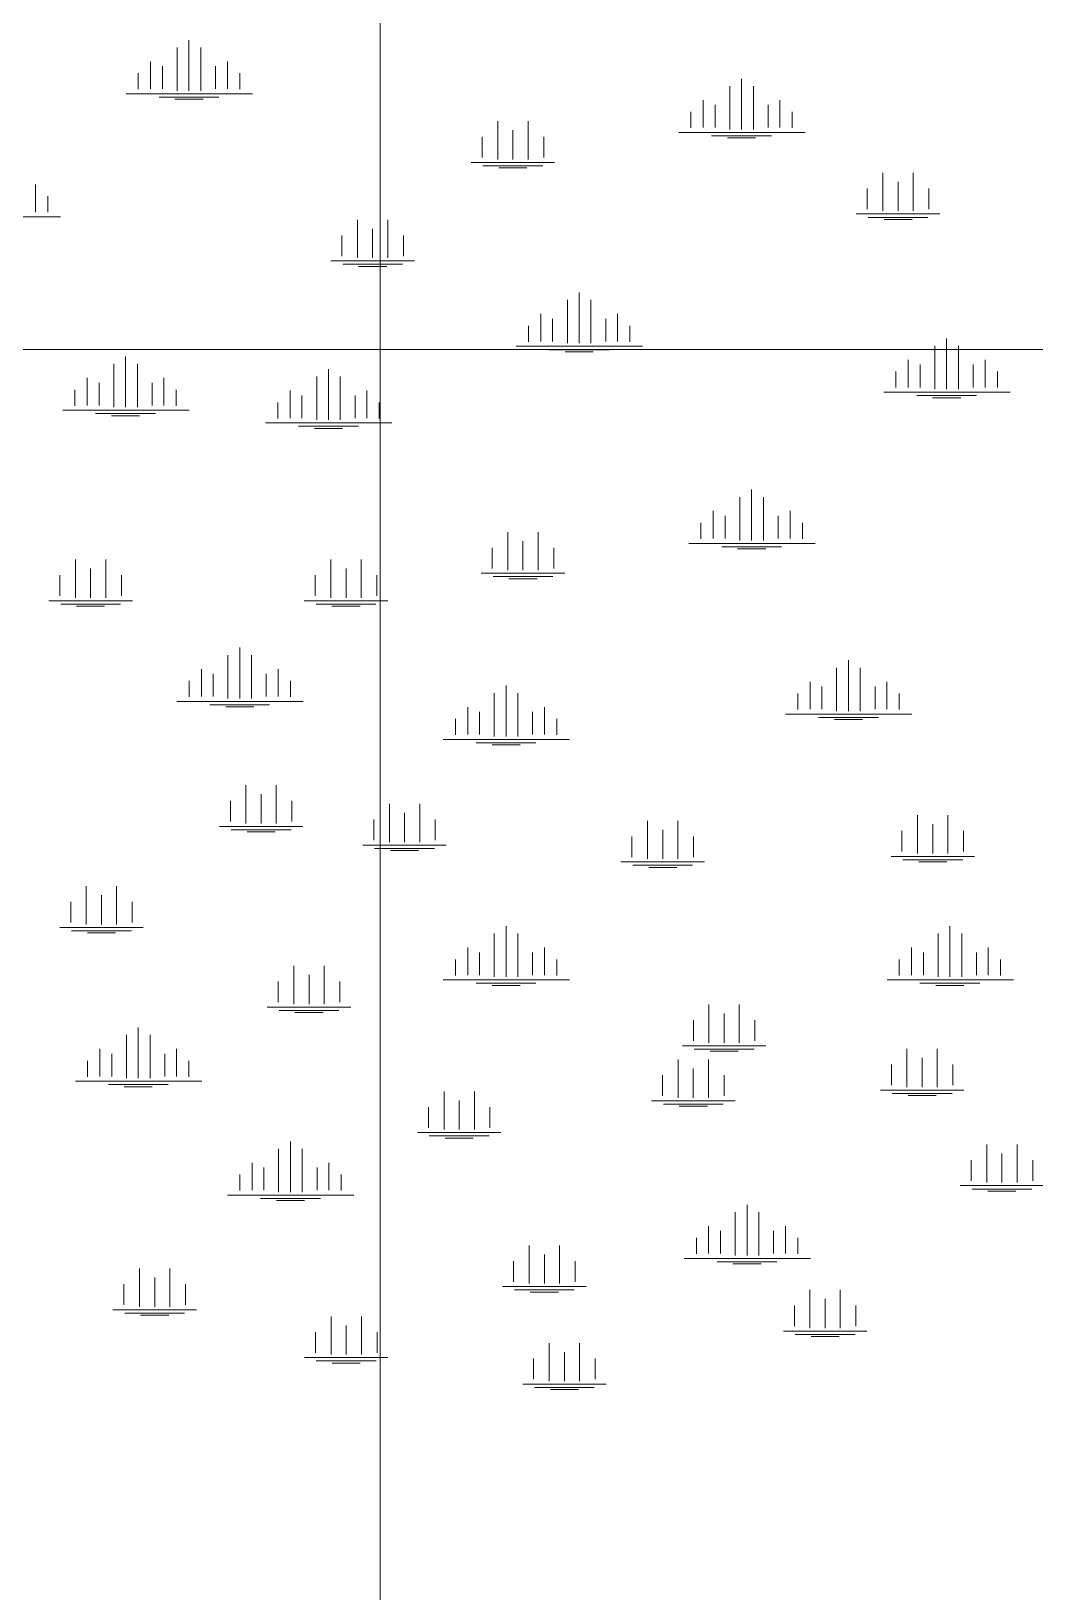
# Model space of a CAD drawing. Header units: metres. Extents: x 405809 to 420020, y 8257398 to 8272141.
# Drawn here: x 407793 to 408388, y 8259263 to 8260189 of the extents above; entities that cross this region are included whole.
import ezdxf

# ---------------------------------------------------------------- set-up
doc = ezdxf.new("R2010")
doc.units = ezdxf.units.M
doc.layers.add('BOFEDALES', color=112, linetype='Continuous', lineweight=5)
doc.layers.add('COORDENADAS', color=30, linetype='Continuous', lineweight=5)

msp = doc.modelspace()

# ---------------------------------------------------------------- linework, layer by layer
at = {"layer": 'BOFEDALES'}
for p, q in [((407886.65, 8260153.53), (407886.65, 8260183.66)), ((407879.65, 8260153.53), (407879.65, 8260179.25)), ((407886.65, 8260153.53), (407886.65, 8260179.25)), ((407893.65, 8260153.53), (407893.65, 8260179.25)), ((407856.59, 8260163.94), (407856.59, 8260154.44)), ((407863.9, 8260170.96), (407863.9, 8260154.61)), ((407870.9, 8260168.08), (407870.9, 8260154.61)), ((407902.41, 8260168.08), (407902.41, 8260154.61)), ((407909.41, 8260170.96), (407909.41, 8260154.61)), ((407916.72, 8260163.94), (407916.72, 8260154.44)), ((408207.49, 8260130.57), (408207.49, 8260156.29)), ((408214.49, 8260130.57), (408214.49, 8260160.7)), ((408214.49, 8260130.57), (408214.49, 8260156.29)), ((408221.49, 8260130.57), (408221.49, 8260156.29)), ((407849.34, 8260151.74), (407924.28, 8260151.74)), ((407868.9, 8260149.74), (407904.41, 8260149.74)), ((407878.33, 8260148.48), (407894.98, 8260148.48)), ((408191.74, 8260148), (408191.74, 8260131.65)), ((408198.74, 8260145.12), (408198.74, 8260131.65)), ((408230.24, 8260145.12), (408230.24, 8260131.65)), ((408237.24, 8260148), (408237.24, 8260131.65)), ((408069.82, 8260112.82), (408069.82, 8260135.44)), ((408087.82, 8260112.82), (408087.82, 8260135.44)), ((408184.42, 8260140.98), (408184.42, 8260131.48)), ((408244.56, 8260140.98), (408244.56, 8260131.48)), ((408060.57, 8260126.16), (408060.57, 8260113.91)), ((408078.82, 8260112.82), (408078.82, 8260130.11)), ((408097.08, 8260126.16), (408097.08, 8260113.91)), ((408177.18, 8260128.78), (408252.12, 8260128.78)), ((408196.73, 8260126.78), (408232.25, 8260126.78)), ((408206.16, 8260125.52), (408222.82, 8260125.52)), ((408054.07, 8260111.04), (408103.58, 8260111.04)), ((408061.07, 8260109.04), (408096.58, 8260109.04)), ((408070.49, 8260107.78), (408087.15, 8260107.78)), ((407795.54, 8260097.93), (407795.54, 8260081.59)), ((408298.31, 8260082.22), (408298.31, 8260104.83)), ((408307.31, 8260082.22), (408307.31, 8260099.5)), ((408316.31, 8260082.22), (408316.31, 8260104.83)), ((407802.85, 8260090.91), (407802.85, 8260081.41)), ((408289.06, 8260095.55), (408289.06, 8260083.3)), ((408325.57, 8260095.55), (408325.57, 8260083.3)), ((407735.48, 8260078.72), (407810.42, 8260078.72)), ((408282.56, 8260080.43), (408332.07, 8260080.43)), ((408289.56, 8260078.43), (408325.07, 8260078.43)), ((407986.6, 8260054.41), (407986.6, 8260077.02)), ((407995.6, 8260054.41), (407995.6, 8260071.69)), ((408004.6, 8260054.41), (408004.6, 8260077.02)), ((408298.99, 8260077.17), (408315.64, 8260077.17)), ((407977.35, 8260067.74), (407977.35, 8260055.49)), ((408013.86, 8260067.74), (408013.86, 8260055.49)), ((407970.85, 8260052.62), (408020.36, 8260052.62)), ((407977.85, 8260050.62), (408013.36, 8260050.62)), ((407987.27, 8260049.36), (408003.93, 8260049.36)), ((408118.14, 8260003.68), (408118.14, 8260033.82)), ((408111.14, 8260003.68), (408111.14, 8260029.41)), ((408118.14, 8260003.68), (408118.14, 8260029.41)), ((408125.14, 8260003.68), (408125.14, 8260029.41)), ((408088.08, 8260014.09), (408088.08, 8260004.59)), ((408095.39, 8260021.11), (408095.39, 8260004.77)), ((408102.39, 8260018.24), (408102.39, 8260004.77)), ((408133.9, 8260018.24), (408133.9, 8260004.77)), ((408140.9, 8260021.11), (408140.9, 8260004.77)), ((408148.21, 8260014.09), (408148.21, 8260004.59)), ((408336.16, 8259976.47), (408336.16, 8260006.61)), ((407849.03, 8259965.73), (407849.03, 8259995.86)), ((408080.83, 8260001.9), (408155.77, 8260001.9)), ((408100.39, 8259999.9), (408135.9, 8259999.9)), ((408109.81, 8259998.64), (408126.47, 8259998.64)), ((408329.16, 8259976.47), (408329.16, 8260002.2)), ((408336.16, 8259976.47), (408336.16, 8260002.2)), ((408343.16, 8259976.47), (408343.16, 8260002.2)), ((407842.03, 8259965.73), (407842.03, 8259991.45)), ((407849.03, 8259965.73), (407849.03, 8259991.45)), ((407856.03, 8259965.73), (407856.03, 8259991.45)), ((407969.42, 8259958.22), (407969.42, 8259988.35)), ((408306.1, 8259986.88), (408306.1, 8259977.38)), ((408313.41, 8259993.9), (408313.41, 8259977.56)), ((408320.41, 8259991.03), (408320.41, 8259977.56)), ((408351.92, 8259991.03), (408351.92, 8259977.56)), ((408358.92, 8259993.9), (408358.92, 8259977.56)), ((408366.23, 8259986.88), (408366.23, 8259977.38)), ((407826.28, 8259983.16), (407826.28, 8259966.81)), ((407833.28, 8259980.28), (407833.28, 8259966.81)), ((407864.79, 8259980.28), (407864.79, 8259966.81)), ((407871.79, 8259983.16), (407871.79, 8259966.81)), ((407962.42, 8259958.22), (407962.42, 8259983.94)), ((407969.42, 8259958.22), (407969.42, 8259983.94)), ((407976.42, 8259958.22), (407976.42, 8259983.94)), ((407818.97, 8259976.14), (407818.97, 8259966.64)), ((407879.1, 8259976.14), (407879.1, 8259966.64)), ((407939.35, 8259968.63), (407939.35, 8259959.13)), ((407946.66, 8259975.64), (407946.66, 8259959.3)), ((407953.66, 8259972.77), (407953.66, 8259959.3)), ((407985.17, 8259972.77), (407985.17, 8259959.3)), ((407992.17, 8259975.64), (407992.17, 8259959.3)), ((407999.48, 8259968.63), (407999.48, 8259959.13)), ((408298.85, 8259974.69), (408373.79, 8259974.69)), ((408318.41, 8259972.69), (408353.92, 8259972.69)), ((408327.83, 8259971.43), (408344.49, 8259971.43)), ((407811.72, 8259963.95), (407886.66, 8259963.95)), ((407831.28, 8259961.95), (407866.79, 8259961.95)), ((407840.71, 8259960.69), (407857.36, 8259960.69)), ((407932.11, 8259956.43), (408007.05, 8259956.43)), ((407951.66, 8259954.43), (407987.17, 8259954.43)), ((407961.09, 8259953.17), (407977.75, 8259953.17)), ((408213.47, 8259886.75), (408213.47, 8259912.48)), ((408220.47, 8259886.75), (408220.47, 8259916.89)), ((408220.47, 8259886.75), (408220.47, 8259912.48)), ((408227.47, 8259886.75), (408227.47, 8259912.48)), ((408197.72, 8259904.18), (408197.72, 8259887.84)), ((408243.23, 8259904.18), (408243.23, 8259887.84)), ((408190.4, 8259897.16), (408190.4, 8259887.66)), ((408204.72, 8259901.3), (408204.72, 8259887.84)), ((408236.23, 8259901.3), (408236.23, 8259887.84)), ((408250.54, 8259897.16), (408250.54, 8259887.66)), ((408075.8, 8259869.01), (408075.8, 8259891.63)), ((408084.8, 8259869.01), (408084.8, 8259886.29)), ((408093.8, 8259869.01), (408093.8, 8259891.63)), ((408183.16, 8259884.97), (408258.1, 8259884.97)), ((407819.29, 8259852.69), (407819.29, 8259875.31)), ((407837.29, 8259852.69), (407837.29, 8259875.31)), ((407970.82, 8259852.69), (407970.82, 8259875.31)), ((407988.82, 8259852.69), (407988.82, 8259875.31)), ((408066.55, 8259882.35), (408066.55, 8259870.1)), ((408103.06, 8259882.35), (408103.06, 8259870.1)), ((408202.72, 8259882.97), (408238.23, 8259882.97)), ((408212.14, 8259881.71), (408228.8, 8259881.71)), ((407810.03, 8259866.03), (407810.03, 8259853.78)), ((407828.29, 8259852.69), (407828.29, 8259869.97)), ((407846.54, 8259866.03), (407846.54, 8259853.78)), ((407961.56, 8259866.03), (407961.56, 8259853.78)), ((407979.82, 8259852.69), (407979.82, 8259869.97)), ((407998.07, 8259866.03), (407998.07, 8259853.78)), ((408060.05, 8259867.23), (408109.56, 8259867.23)), ((408067.05, 8259865.23), (408102.56, 8259865.23)), ((408076.47, 8259863.97), (408093.13, 8259863.97)), ((407803.53, 8259850.91), (407853.04, 8259850.91)), ((407810.53, 8259848.91), (407846.04, 8259848.91)), ((407819.96, 8259847.65), (407836.62, 8259847.65)), ((407955.06, 8259850.91), (408004.57, 8259850.91)), ((407962.06, 8259848.91), (407997.57, 8259848.91)), ((407971.49, 8259847.65), (407988.14, 8259847.65)), ((407916.75, 8259792.95), (407916.75, 8259823.09)), ((407894, 8259810.38), (407894, 8259794.04)), ((407909.75, 8259792.95), (407909.75, 8259818.68)), ((407916.75, 8259792.95), (407916.75, 8259818.68)), ((407923.75, 8259792.95), (407923.75, 8259818.68)), ((407939.51, 8259810.38), (407939.51, 8259794.04)), ((408270.9, 8259785.44), (408270.9, 8259811.17)), ((408277.9, 8259785.44), (408277.9, 8259815.58)), ((408277.9, 8259785.44), (408277.9, 8259811.17)), ((408284.9, 8259785.44), (408284.9, 8259811.17)), ((407886.69, 8259803.36), (407886.69, 8259793.86)), ((407901, 8259807.51), (407901, 8259794.04)), ((407932.51, 8259807.51), (407932.51, 8259794.04)), ((407946.82, 8259803.36), (407946.82, 8259793.86)), ((408255.15, 8259802.87), (408255.15, 8259786.53)), ((408300.66, 8259802.87), (408300.66, 8259786.53)), ((408067.75, 8259770.42), (408067.75, 8259796.14)), ((408074.75, 8259770.42), (408074.75, 8259800.55)), ((408074.75, 8259770.42), (408074.75, 8259796.14)), ((408081.75, 8259770.42), (408081.75, 8259796.14)), ((408247.84, 8259795.85), (408247.84, 8259786.35)), ((408262.15, 8259799.99), (408262.15, 8259786.53)), ((408293.66, 8259799.99), (408293.66, 8259786.53)), ((408307.97, 8259795.85), (408307.97, 8259786.35)), ((407879.44, 8259791.17), (407954.38, 8259791.17)), ((407899, 8259789.17), (407934.51, 8259789.17)), ((407908.42, 8259787.91), (407925.08, 8259787.91)), ((408052, 8259787.85), (408052, 8259771.5)), ((408059, 8259784.97), (408059, 8259771.5)), ((408090.51, 8259784.97), (408090.51, 8259771.5)), ((408097.51, 8259787.85), (408097.51, 8259771.5)), ((408240.59, 8259783.66), (408315.53, 8259783.66)), ((408044.69, 8259780.83), (408044.69, 8259771.33)), ((408104.82, 8259780.83), (408104.82, 8259771.33)), ((408260.15, 8259781.66), (408295.66, 8259781.66)), ((408269.57, 8259780.4), (408286.23, 8259780.4)), ((408037.44, 8259768.64), (408112.38, 8259768.64)), ((408057, 8259766.64), (408092.51, 8259766.64)), ((408066.43, 8259765.38), (408083.08, 8259765.38)), ((407920.44, 8259718.79), (407920.44, 8259741.4)), ((407929.44, 8259718.79), (407929.44, 8259736.07)), ((407938.44, 8259718.79), (407938.44, 8259741.4)), ((407911.18, 8259732.12), (407911.18, 8259719.87)), ((407947.69, 8259732.12), (407947.69, 8259719.87)), ((408005.54, 8259707.71), (408005.54, 8259730.33)), ((408023.54, 8259707.71), (408023.54, 8259730.33)), ((407996.29, 8259721.05), (407996.29, 8259708.8)), ((408014.54, 8259707.71), (408014.54, 8259724.99)), ((408032.8, 8259721.05), (408032.8, 8259708.8)), ((408158.7, 8259697.77), (408158.7, 8259720.39)), ((408176.7, 8259697.77), (408176.7, 8259720.39)), ((408318.92, 8259701.03), (408318.92, 8259723.65)), ((408327.92, 8259701.03), (408327.92, 8259718.31)), ((408336.92, 8259701.03), (408336.92, 8259723.65)), ((407904.68, 8259717), (407954.19, 8259717)), ((407911.68, 8259715), (407947.19, 8259715)), ((407921.11, 8259713.74), (407937.77, 8259713.74)), ((408149.45, 8259711.11), (408149.45, 8259698.86)), ((408167.7, 8259697.77), (408167.7, 8259715.06)), ((408185.96, 8259711.11), (408185.96, 8259698.86)), ((408309.66, 8259714.37), (408309.66, 8259702.12)), ((408346.17, 8259714.37), (408346.17, 8259702.12)), ((407989.79, 8259705.93), (408039.3, 8259705.93)), ((407996.79, 8259703.93), (408032.3, 8259703.93)), ((408006.21, 8259702.67), (408022.87, 8259702.67)), ((408303.16, 8259699.25), (408352.67, 8259699.25)), ((408142.95, 8259695.99), (408192.46, 8259695.99)), ((408149.95, 8259693.99), (408185.46, 8259693.99)), ((408159.38, 8259692.73), (408176.03, 8259692.73)), ((408310.16, 8259697.25), (408345.67, 8259697.25)), ((408319.59, 8259695.99), (408336.25, 8259695.99)), ((407825.73, 8259658.9), (407825.73, 8259681.52)), ((407843.73, 8259658.9), (407843.73, 8259681.52)), ((407816.48, 8259672.24), (407816.48, 8259659.99)), ((407834.73, 8259658.9), (407834.73, 8259676.18)), ((407852.99, 8259672.24), (407852.99, 8259659.99)), ((407809.98, 8259657.12), (407859.49, 8259657.12)), ((407816.98, 8259655.12), (407852.49, 8259655.12)), ((407826.41, 8259653.86), (407843.06, 8259653.86)), ((408067.75, 8259627.69), (408067.75, 8259653.42)), ((408074.75, 8259627.69), (408074.75, 8259657.82)), ((408074.75, 8259627.69), (408074.75, 8259653.42)), ((408081.75, 8259627.69), (408081.75, 8259653.42)), ((408331.09, 8259627.69), (408331.09, 8259653.42)), ((408338.09, 8259627.69), (408338.09, 8259657.82)), ((408338.09, 8259627.69), (408338.09, 8259653.42)), ((408345.09, 8259627.69), (408345.09, 8259653.42)), ((408052, 8259645.12), (408052, 8259628.78)), ((408097.51, 8259645.12), (408097.51, 8259628.78)), ((408315.34, 8259645.12), (408315.34, 8259628.78)), ((408360.85, 8259645.12), (408360.85, 8259628.78)), ((407948.85, 8259611.63), (407948.85, 8259634.24)), ((407966.85, 8259611.63), (407966.85, 8259634.24)), ((408044.69, 8259638.1), (408044.69, 8259628.6)), ((408059, 8259642.24), (408059, 8259628.78)), ((408090.51, 8259642.24), (408090.51, 8259628.78)), ((408104.82, 8259638.1), (408104.82, 8259628.6)), ((408308.03, 8259638.1), (408308.03, 8259628.6)), ((408322.34, 8259642.24), (408322.34, 8259628.78)), ((408353.85, 8259642.24), (408353.85, 8259628.78)), ((408368.16, 8259638.1), (408368.16, 8259628.6)), ((407939.59, 8259624.96), (407939.59, 8259612.71)), ((407957.85, 8259611.63), (407957.85, 8259628.91)), ((407976.1, 8259624.96), (407976.1, 8259612.71)), ((408037.44, 8259625.91), (408112.38, 8259625.91)), ((408300.78, 8259625.91), (408375.72, 8259625.91)), ((408057, 8259623.91), (408092.51, 8259623.91)), ((408066.43, 8259622.65), (408083.08, 8259622.65)), ((408320.34, 8259623.91), (408355.85, 8259623.91)), ((408329.77, 8259622.65), (408346.42, 8259622.65)), ((407933.09, 8259609.84), (407982.6, 8259609.84)), ((407940.09, 8259607.84), (407975.6, 8259607.84)), ((407949.52, 8259606.58), (407966.18, 8259606.58)), ((408195.13, 8259588.67), (408195.13, 8259611.29)), ((408213.13, 8259588.67), (408213.13, 8259611.29)), ((407856.56, 8259567.59), (407856.56, 8259597.73)), ((408185.87, 8259602.01), (408185.87, 8259589.76)), ((408204.13, 8259588.67), (408204.13, 8259605.95)), ((408222.38, 8259602.01), (408222.38, 8259589.76)), ((407849.56, 8259567.59), (407849.56, 8259593.32)), ((407856.56, 8259567.59), (407856.56, 8259593.32)), ((407863.56, 8259567.59), (407863.56, 8259593.32)), ((407833.8, 8259585.02), (407833.8, 8259568.68)), ((407840.8, 8259582.15), (407840.8, 8259568.68)), ((407872.31, 8259582.15), (407872.31, 8259568.68)), ((407879.31, 8259585.02), (407879.31, 8259568.68)), ((408176.86, 8259556.05), (408176.86, 8259578.67)), ((408179.37, 8259586.89), (408228.88, 8259586.89)), ((408186.37, 8259584.89), (408221.88, 8259584.89)), ((408194.86, 8259556.05), (408194.86, 8259578.67)), ((408195.8, 8259583.63), (408212.46, 8259583.63)), ((408312.6, 8259562.36), (408312.6, 8259584.97)), ((408321.6, 8259562.36), (408321.6, 8259579.64)), ((408330.6, 8259562.36), (408330.6, 8259584.97)), ((407826.49, 8259578), (407826.49, 8259568.5)), ((407886.62, 8259578), (407886.62, 8259568.5)), ((408167.61, 8259569.39), (408167.61, 8259557.14)), ((408185.86, 8259556.05), (408185.86, 8259573.33)), ((408204.12, 8259569.39), (408204.12, 8259557.14)), ((408303.35, 8259575.69), (408303.35, 8259563.44)), ((408339.86, 8259575.69), (408339.86, 8259563.44)), ((407819.25, 8259565.81), (407894.19, 8259565.81)), ((407838.8, 8259563.81), (407874.31, 8259563.81)), ((407848.23, 8259562.55), (407864.89, 8259562.55)), ((408296.85, 8259560.57), (408346.36, 8259560.57)), ((408037.96, 8259537.14), (408037.96, 8259559.76)), ((408046.96, 8259537.14), (408046.96, 8259554.42)), ((408055.96, 8259537.14), (408055.96, 8259559.76)), ((408161.11, 8259554.27), (408210.62, 8259554.27)), ((408168.11, 8259552.27), (408203.62, 8259552.27)), ((408177.53, 8259551.01), (408194.19, 8259551.01)), ((408303.85, 8259558.57), (408339.36, 8259558.57)), ((408313.28, 8259557.31), (408329.93, 8259557.31)), ((408028.71, 8259550.48), (408028.71, 8259538.23)), ((408065.22, 8259550.48), (408065.22, 8259538.23)), ((408022.21, 8259535.36), (408071.72, 8259535.36)), ((408029.21, 8259533.36), (408064.72, 8259533.36)), ((408038.63, 8259532.1), (408055.29, 8259532.1)), ((407939.85, 8259499.99), (407939.85, 8259525.71)), ((407946.85, 8259499.99), (407946.85, 8259530.12)), ((407946.85, 8259499.99), (407946.85, 8259525.71)), ((407953.85, 8259499.99), (407953.85, 8259525.71)), ((408359.96, 8259505.62), (408359.96, 8259528.24)), ((408368.96, 8259505.62), (408368.96, 8259522.9)), ((408377.96, 8259505.62), (408377.96, 8259528.24)), ((407924.09, 8259517.42), (407924.09, 8259501.07)), ((407931.09, 8259514.54), (407931.09, 8259501.07)), ((407962.6, 8259514.54), (407962.6, 8259501.07)), ((407969.6, 8259517.42), (407969.6, 8259501.07)), ((408350.7, 8259518.96), (408350.7, 8259506.71)), ((408387.21, 8259518.96), (408387.21, 8259506.71)), ((407916.78, 8259510.4), (407916.78, 8259500.9)), ((407976.91, 8259510.4), (407976.91, 8259500.9)), ((407909.54, 8259498.2), (407984.48, 8259498.2)), ((407929.09, 8259496.2), (407964.6, 8259496.2)), ((408344.2, 8259503.84), (408393.71, 8259503.84)), ((408351.2, 8259501.84), (408386.71, 8259501.84)), ((408360.63, 8259500.58), (408377.29, 8259500.58)), ((407938.52, 8259494.94), (407955.17, 8259494.94)), ((408210.71, 8259462.43), (408210.71, 8259488.15)), ((408217.71, 8259462.43), (408217.71, 8259492.56)), ((408217.71, 8259462.43), (408217.71, 8259488.15)), ((408224.71, 8259462.43), (408224.71, 8259488.15)), ((408194.96, 8259479.86), (408194.96, 8259463.51)), ((408201.96, 8259476.98), (408201.96, 8259463.51)), ((408233.47, 8259476.98), (408233.47, 8259463.51)), ((408240.47, 8259479.86), (408240.47, 8259463.51)), ((408088.47, 8259445.74), (408088.47, 8259468.36)), ((408106.47, 8259445.74), (408106.47, 8259468.36)), ((408187.65, 8259472.84), (408187.65, 8259463.34)), ((408247.78, 8259472.84), (408247.78, 8259463.34)), ((408079.22, 8259459.08), (408079.22, 8259446.83)), ((408097.47, 8259445.74), (408097.47, 8259463.02)), ((408115.73, 8259459.08), (408115.73, 8259446.83)), ((408180.4, 8259460.65), (408255.34, 8259460.65)), ((408199.96, 8259458.65), (408235.47, 8259458.65)), ((407857.3, 8259431.98), (407857.3, 8259454.59)), ((407866.3, 8259431.98), (407866.3, 8259449.26)), ((407875.3, 8259431.98), (407875.3, 8259454.59)), ((408209.38, 8259457.39), (408226.04, 8259457.39)), ((407848.05, 8259445.31), (407848.05, 8259433.06)), ((407884.56, 8259445.31), (407884.56, 8259433.06)), ((408072.72, 8259443.96), (408122.23, 8259443.96)), ((408079.72, 8259441.96), (408115.23, 8259441.96)), ((408089.14, 8259440.7), (408105.8, 8259440.7)), ((408255.06, 8259419.37), (408255.06, 8259441.99)), ((408273.06, 8259419.37), (408273.06, 8259441.99)), ((407841.55, 8259430.19), (407891.06, 8259430.19)), ((408245.81, 8259432.71), (408245.81, 8259420.46)), ((408264.06, 8259419.37), (408264.06, 8259436.65)), ((408282.32, 8259432.71), (408282.32, 8259420.46)), ((407848.55, 8259428.19), (407884.06, 8259428.19)), ((407857.97, 8259426.93), (407874.63, 8259426.93)), ((407970.95, 8259403.61), (407970.95, 8259426.23)), ((407988.95, 8259403.61), (407988.95, 8259426.23)), ((407961.69, 8259416.95), (407961.69, 8259404.7)), ((407979.95, 8259403.61), (407979.95, 8259420.89)), ((407998.2, 8259416.95), (407998.2, 8259404.7)), ((408239.31, 8259417.59), (408288.82, 8259417.59)), ((408246.31, 8259415.59), (408281.82, 8259415.59)), ((408255.73, 8259414.33), (408272.39, 8259414.33)), ((408100.38, 8259387.85), (408100.38, 8259410.47)), ((408109.38, 8259387.85), (408109.38, 8259405.13)), ((408118.38, 8259387.85), (408118.38, 8259410.47)), ((407955.19, 8259401.83), (408004.7, 8259401.83)), ((407962.19, 8259399.83), (407997.7, 8259399.83)), ((407971.62, 8259398.57), (407988.27, 8259398.57)), ((408091.12, 8259401.19), (408091.12, 8259388.94)), ((408127.63, 8259401.19), (408127.63, 8259388.94)), ((408084.62, 8259386.07), (408134.13, 8259386.07)), ((408091.62, 8259384.07), (408127.13, 8259384.07)), ((408101.05, 8259382.81), (408117.7, 8259382.81))]:
    msp.add_line(p, q, dxfattribs=at)
at = {"layer": 'COORDENADAS'}
for p, q in [((408000, 8271350), (408000, 8257550)), ((406200, 8260000), (419600, 8260000))]:
    msp.add_line(p, q, dxfattribs=at)

doc.saveas('drawing.dxf')
